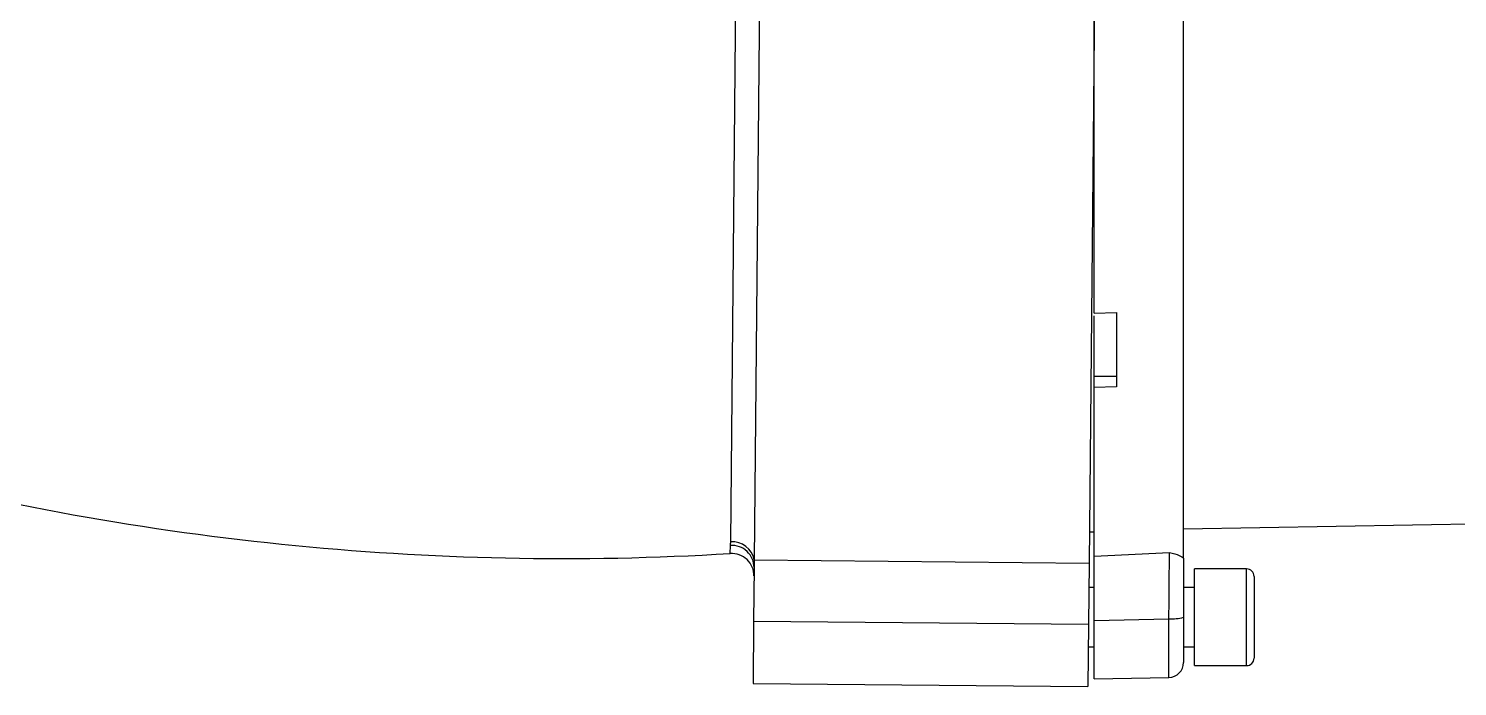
# Model space of a CAD drawing. Header units: millimetres. Extents: x 1663 to 4708, y 540 to 2693.
# Drawn here: x 3144.4 to 3336.4, y 1042.9 to 1131.4 of the extents above; entities that cross this region are included whole.
import ezdxf

# ---------------------------------------------------------------- set-up
doc = ezdxf.new("R2010")
doc.units = ezdxf.units.MM

msp = doc.modelspace()

# ---------------------------------------------------------------- linework, layer by layer
at = {"color": 7, "linetype": 'Continuous', "lineweight": 25}
for p, q in [((3238.752, 1062.402), (3239.478, 1140.878)), ((3242.634, 1140.409), (3241.89, 1059.958)), ((3287.633, 1139.992), (3286.888, 1059.542)), ((3287.573, 1118.827), (3287.437, 1118.855)), ((3287.409, 1115.867), (3287.573, 1115.833)), ((3287.573, 1093.123), (3290.573, 1093.235)), ((3287.573, 1084.663), (3290.573, 1084.663)), ((3287.573, 1083.128), (3287.573, 1084.663)), ((3290.573, 1083.239), (3287.573, 1083.128)), ((3299.573, 1064.137), (3429.099, 1066.398)), ((3286.927, 1063.739), (3287.573, 1063.723)), ((3238.689, 1060.819), (3238.699, 1061.906)), ((3241.89, 1059.958), (3286.888, 1059.542)), ((3287.573, 1060.458), (3297.677, 1060.974)), ((3241.88, 1058.917), (3241.814, 1051.731)), ((3286.888, 1059.542), (3286.812, 1051.315)), ((3308.053, 1058.748), (3301.053, 1058.748)), ((3301.053, 1052.248), (3301.053, 1058.748)), ((3308.053, 1052.248), (3308.053, 1058.748)), ((3309.053, 1057.748), (3309.053, 1052.248)), ((3287.573, 1056.248), (3286.857, 1056.248)), ((3301.053, 1056.248), (3299.573, 1056.248)), ((3287.573, 1051.807), (3297.608, 1052.057)), ((3297.608, 1044.162), (3297.608, 1052.057)), ((3301.053, 1045.748), (3301.053, 1052.248)), ((3308.053, 1045.748), (3308.053, 1052.248)), ((3309.053, 1052.248), (3309.053, 1046.748)), ((3241.814, 1051.731), (3241.736, 1043.359)), ((3241.814, 1051.731), (3286.812, 1051.315)), ((3286.812, 1051.315), (3286.734, 1042.943)), ((3286.783, 1048.248), (3287.573, 1048.248)), ((3299.573, 1048.248), (3301.053, 1048.248)), ((3301.053, 1045.748), (3308.053, 1045.748)), ((3241.736, 1043.359), (3286.734, 1042.943)), ((3287.573, 1043.987), (3297.608, 1044.162))]:
    msp.add_line(p, q, dxfattribs=at)
for centre, radius, start, end in [((3216.307, 1431.212), 371.068, 254.81724, 273.45811), ((3238.894, 1058.926), 2.986, 359.82225, 93.74539), ((3238.948, 1059.418), 2.991, 10.40491, 93.76695), ((3238.87, 1057.825), 3, 359.46975, 93.45811), ((3308.053, 1057.748), 1, 0, 90), ((3298.089, 1057.385), 5.35, 264.84166, 286.1038), ((3297.573, 1046.162), 2, 271, 0), ((3308.053, 1046.748), 1, 270, 0)]:
    msp.add_arc(centre, radius, start, end, dxfattribs=at)
for points in [[(3299.573, 1060.204), (3299.573, 1060.728), (3299.573, 1061.776), (3299.573, 1064.895), (3299.573, 1069.103), (3299.573, 1074.459), (3299.573, 1080.863), (3299.573, 1088.245), (3299.573, 1096.507), (3299.573, 1105.546), (3299.573, 1115.247), (3299.573, 1125.49), (3299.573, 1136.133), (3299.573, 1143.436), (3299.573, 1147.088)], [(3287.573, 1093.123), (3287.573, 1095.42), (3287.573, 1100.013), (3287.573, 1107.513), (3287.573, 1115.384), (3287.573, 1123.613), (3287.573, 1132.108), (3287.573, 1137.935), (3287.573, 1140.849)], [(3290.573, 1093.235), (3290.573, 1091.479), (3290.573, 1087.968), (3290.573, 1084.816), (3290.573, 1083.239)], [(3287.573, 1060.458), (3287.573, 1061.045), (3287.573, 1062.221), (3287.573, 1064.974), (3287.573, 1068.421), (3287.573, 1072.621), (3287.573, 1077.466), (3287.573, 1081.241), (3287.573, 1083.128)], [(3287.573, 1043.987), (3287.573, 1044.1), (3287.573, 1044.327), (3287.573, 1046.091), (3287.573, 1048.645), (3287.573, 1050.753), (3287.573, 1051.807)]]:
    msp.add_open_spline(points, degree=3, dxfattribs=at)
for points, knots in [([(3287.573, 1084.663), (3287.573, 1086.231), (3287.573, 1088.795), (3287.573, 1091.66), (3287.573, 1092.773)], [0, 0, 0, 0, 0.6111951, 1, 1, 1, 1]), ([(3238.699, 1061.906), (3238.711, 1061.992), (3238.732, 1062.147), (3238.746, 1062.324), (3238.752, 1062.402)], [0, 0, 0, 0, 0.5599962, 1, 1, 1, 1]), ([(3241.89, 1059.958), (3241.889, 1059.843), (3241.887, 1059.668), (3241.884, 1059.28), (3241.881, 1059.038), (3241.88, 1058.917)], [0, 0, 0, 0, 0.49355474, 0.74596906, 1, 1, 1, 1]), ([(3287.573, 1051.807), (3287.573, 1052.852), (3287.573, 1054.941), (3287.573, 1057.589), (3287.573, 1059.611), (3287.573, 1060.175), (3287.573, 1060.458)], [0, 0, 0, 0, 0.2500652, 0.4994456, 0.7493864, 1, 1, 1, 1]), ([(3297.608, 1052.057), (3297.613, 1052.698), (3297.625, 1053.921), (3297.637, 1055.4), (3297.647, 1056.489), (3297.655, 1057.255), (3297.666, 1058.543), (3297.675, 1060.123), (3297.677, 1060.694), (3297.677, 1060.974)], [0, 0, 0, 0, 0.1490594, 0.2844868, 0.3652537, 0.4374076, 0.5004523, 0.7554677, 1, 1, 1, 1]), ([(3297.677, 1060.974), (3298.165, 1060.837), (3299.134, 1060.565), (3299.427, 1060.324), (3299.573, 1060.204)], [0, 0, 0, 0, 0.5024427, 1, 1, 1, 1]), ([(3299.573, 1060.204), (3299.573, 1059.67), (3299.573, 1058.605), (3299.573, 1056.648), (3299.573, 1054.52), (3299.573, 1053.005), (3299.573, 1052.245)], [0, 0, 0, 0, 0.250755, 0.4999887, 0.7492331, 1, 1, 1, 1]), ([(3299.573, 1052.245), (3299.573, 1051.458), (3299.573, 1049.829), (3299.573, 1047.8), (3299.573, 1046.417), (3299.573, 1046.245), (3299.573, 1046.162)], [0, 0, 0, 0, 0.2412869, 0.5, 0.7587131, 1, 1, 1, 1])]:
    msp.add_open_spline(points, degree=3, knots=knots, dxfattribs=at)

doc.saveas('drawing.dxf')
